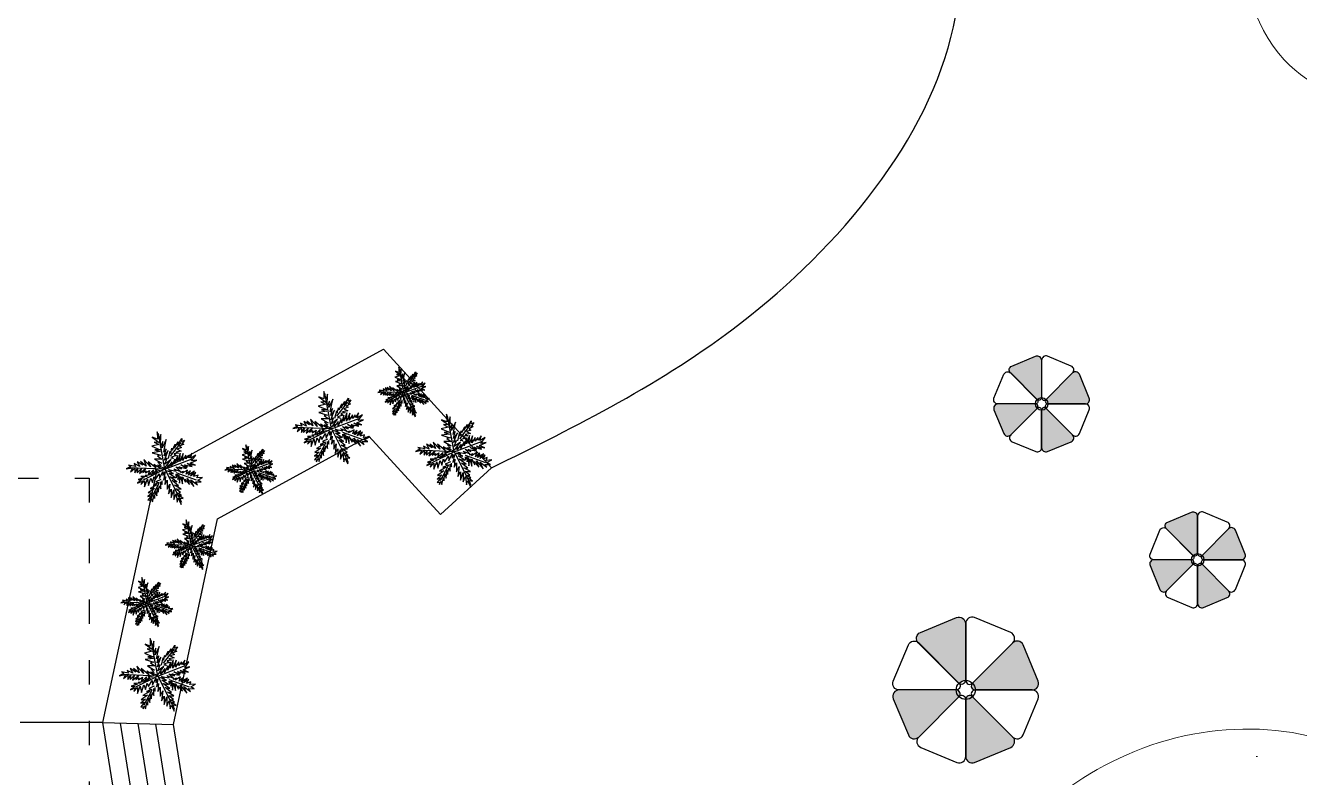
# Model space of a CAD drawing. Header units: millimetres. Extents: x 185 to 501, y 88 to 528.
# Drawn here: x 293.37 to 315.43, y 234.65 to 247.66 of the extents above; entities that cross this region are included whole.
import ezdxf

# ---------------------------------------------------------------- set-up
doc = ezdxf.new("R2010")
doc.units = ezdxf.units.MM
doc.linetypes.add('ACAD_ISO03W100', pattern=[30, 12, -18])
for name, color, linetype in [('arboles', 84, 'Continuous'), ('columnas', 170, 'Continuous'), ('pavimento', 252, 'Continuous'), ('SITE_FURNISHINGS', 230, 'Continuous')]:
    doc.layers.add(name, color=color, linetype=linetype)
doc.layers.add('Paredes', color=141, linetype='Continuous', lineweight=9)

msp = doc.modelspace()

# ---------------------------------------------------------------- hatches: boundary and pattern name
for color, points in [(256, [(310.961, 241.868, 0.534511), (310.861, 241.935), (310.449, 241.764, 0.475071), (310.416, 241.657, -0.059116), (310.43, 241.646), (310.889, 241.187, -0.187719), (310.961, 241.219, 0.000562), (310.961, 241.219)]), (256, [(313.661, 239.171, 0.534511), (313.561, 239.238), (313.149, 239.067, 0.475071), (313.117, 238.959, -0.059116), (313.13, 238.949), (313.59, 238.49, -0.187719), (313.661, 238.521, 0.000562), (313.661, 238.521)]), (230, [(309.645, 237.313, 0.534511), (309.492, 237.415), (308.866, 237.155, 0.475071), (308.817, 236.992, -0.059116), (308.837, 236.976), (309.535, 236.278, -0.187719), (309.645, 236.326, 0.000562), (309.645, 236.326)])]:
    msp.add_hatch(color=color).paths.add_polyline_path(points)
h = msp.add_hatch(color=256)
edge = h.paths.add_edge_path()
edge.add_arc((311.074, 241.155), 0.0448, 135, 270)
edge.add_line((311.074, 241.111), (311.723, 241.111))
edge.add_arc((311.723, 241.183), 0.0723, 270, 382.5)
edge.add_line((311.79, 241.211), (311.619, 241.623))
edge.add_arc((311.553, 241.595), 0.0723, 22.5, 135)
edge.add_line((311.501, 241.646), (311.042, 241.187))
edge = h.paths.add_edge_path()
edge.add_arc((311.01, 241.002), 0.0448, 45, 180)
edge.add_line((310.966, 241.002), (310.966, 240.353))
edge.add_arc((311.038, 240.353), 0.0723, 180, 292.5)
edge.add_line((311.066, 240.286), (311.478, 240.457))
edge.add_arc((311.45, 240.524), 0.0723, 292.5, 405)
edge.add_line((311.501, 240.575), (311.042, 241.034))
edge = h.paths.add_edge_path()
edge.add_arc((310.379, 240.626), 0.0723, 202.5, 315)
edge.add_line((310.43, 240.575), (310.889, 241.034))
edge.add_arc((310.857, 241.066), 0.0448, 315, 450)
edge.add_line((310.857, 241.111), (310.208, 241.111))
edge.add_arc((310.208, 241.038), 0.0723, 90, 202.5)
edge.add_line((310.141, 241.011), (310.312, 240.598))
h = msp.add_hatch(color=256)
edge = h.paths.add_edge_path()
edge.add_arc((313.774, 238.458), 0.0448, 135, 270)
edge.add_line((313.774, 238.413), (314.424, 238.413))
edge.add_arc((314.424, 238.485), 0.0723, 270, 382.5)
edge.add_line((314.491, 238.513), (314.32, 238.925))
edge.add_arc((314.253, 238.898), 0.0723, 22.5, 135)
edge.add_line((314.202, 238.949), (313.743, 238.49))
edge = h.paths.add_edge_path()
edge.add_arc((313.711, 238.305), 0.0448, 45, 180)
edge.add_line((313.666, 238.305), (313.666, 237.655))
edge.add_arc((313.738, 237.655), 0.0723, 180, 292.5)
edge.add_line((313.766, 237.589), (314.178, 237.759))
edge.add_arc((314.151, 237.826), 0.0723, 292.5, 405)
edge.add_line((314.202, 237.877), (313.743, 238.336))
edge = h.paths.add_edge_path()
edge.add_arc((313.079, 237.928), 0.0723, 202.5, 315)
edge.add_line((313.13, 237.877), (313.59, 238.336))
edge.add_arc((313.558, 238.368), 0.0448, 315, 450)
edge.add_line((313.558, 238.413), (312.908, 238.413))
edge.add_arc((312.908, 238.341), 0.0723, 90, 202.5)
edge.add_line((312.842, 238.313), (313.012, 237.901))
h = msp.add_hatch(color=230)
edge = h.paths.add_edge_path()
edge.add_arc((309.816, 236.229), 0.0682, 135, 270)
edge.add_line((309.816, 236.161), (310.803, 236.161))
edge.add_arc((310.803, 236.271), 0.11, 270, 382.5)
edge.add_line((310.905, 236.313), (310.645, 236.94))
edge.add_arc((310.544, 236.898), 0.11, 22.5, 135)
edge.add_line((310.466, 236.976), (309.768, 236.278))
edge = h.paths.add_edge_path()
edge.add_arc((309.72, 235.997), 0.0682, 45, 180)
edge.add_line((309.652, 235.997), (309.652, 235.009))
edge.add_arc((309.762, 235.009), 0.11, 180, 292.5)
edge.add_line((309.804, 234.908), (310.43, 235.168))
edge.add_arc((310.388, 235.269), 0.11, 292.5, 405)
edge.add_line((310.466, 235.347), (309.768, 236.045))
edge = h.paths.add_edge_path()
edge.add_arc((308.759, 235.425), 0.11, 202.5, 315)
edge.add_line((308.837, 235.347), (309.535, 236.045))
edge.add_arc((309.487, 236.093), 0.0682, 315, 450)
edge.add_line((309.487, 236.161), (308.5, 236.161))
edge.add_arc((308.5, 236.051), 0.11, 90, 202.5)
edge.add_line((308.398, 236.009), (308.658, 235.382))
at = {"layer": 'Paredes'}
h = msp.add_hatch(dxfattribs=at)
h.set_pattern_fill('AR-SAND', color=256, scale=0.1, style=0)
h.set_pattern_definition([(37.5, (-2162.957, 17.1855), (-0.160003, 4.8941324), [0, -3.8608, 0, -4.318, 0, -4.1275]), (7.5, (-2162.957, 17.1855), (4.495233, 7.168251), [0, -2.0828, 0, -3.4798, 0, -1.3335]), (327.5, (-2166.081, 17.1855), (7.909924, 0.014372), [0, -1.27, 0, -4.572, 0, -5.969]), (317.5, (-2166.081, 17.1855), (7.635565, 2.229293), [0, -0.635, 0, -2.9972, 0, -3.429])])
edge = h.paths.add_edge_path()
edge.add_spline(control_points=[(329.163, 209.759), (329.769, 209.758), (331.679, 209.374), (333.188, 205.317), (334.541, 200.963), (333.991, 195.497), (329.105, 192.643), (330.18, 186.77), (334.028, 181.379), (341.571, 182.837), (347.715, 185.41), (350.943, 192.267), (345.013, 196.362), (341.002, 201.852), (340.823, 209.281), (344.738, 211.852), (349.254, 210.173), (352.059, 203.967), (357.894, 206.923), (359.013, 211.66), (358.772, 215.872), (357.263, 219.898), (353.753, 220.348), (352.079, 225.331), (353.828, 231.651), (358.644, 231.789), (361.226, 231.902), (363.18, 233.645), (366.499, 235.216), (366.131, 239.585), (363.726, 244.777), (361.783, 252.598), (355.323, 252.096), (350.842, 251.157), (351.678, 246.816), (352.206, 242.343), (349.289, 237.742), (345.789, 237.071), (344.999, 237.127)], knot_values=[126.800992, 126.800992, 126.800992, 126.800992, 128.552041, 132.302534, 138.232433, 143.028847, 147.14407, 153.309299, 157.961529, 165.761725, 172.843208, 178.590264, 183.713167, 191.652281, 199.550118, 202.153336, 203.993395, 213.278166, 216.611939, 220.52306, 227.040192, 229.640637, 232.242468, 236.304441, 243.607556, 247.723547, 249.600713, 251.118572, 255.427198, 259.388599, 262.330603, 273.582082, 276.727203, 281.527369, 283.853486, 288.505719, 295.449959, 297.74183, 297.74183, 297.74183, 297.74183], degree=3, periodic=0)
edge.add_line((344.999, 237.127), (343.657, 237.512))
edge.add_spline(control_points=[(343.657, 237.512), (343.591, 237.551), (342.465, 238.286), (341.526, 242.294), (343.136, 246.067), (341.978, 251.035), (337.528, 250.743), (334.813, 248.747), (331.956, 245.751), (327.658, 248.749), (327.085, 252.781), (324.994, 256.53), (321.298, 257.351), (317.727, 255.69), (314.381, 252.642), (313.89, 246.209), (319.216, 245.896), (323.552, 245.976), (327.203, 241.87), (328.145, 236.119), (324.858, 232.176), (320.085, 231.24), (317.483, 235.427), (312.581, 235.845), (308.455, 231.987), (311.862, 228.592), (312.568, 224.628), (312.107, 220.627), (308.67, 217.752), (310.827, 212.931), (312.025, 208.248), (314.954, 207.066), (315.627, 206.878)], knot_values=[2.907855, 2.907855, 2.907855, 2.907855, 3.150612, 7.195867, 12.953348, 16.263104, 19.888382, 23.642714, 27.036791, 30.428875, 36.324389, 39.357134, 42.52297, 46.572713, 50.687936, 56.155626, 60.647938, 63.940117, 69.206529, 75.27202, 79.883863, 83.277941, 88.074352, 92.521984, 96.637211, 101.065548, 104.030498, 108.826912, 112.507027, 115.471977, 123.273315, 125.37104, 125.37104, 125.37104, 125.37104], degree=3, periodic=0)
edge.add_spline(control_points=[(315.627, 206.878), (315.799, 206.792), (316.265, 206.559), (316.994, 206.463), (317.798, 206.497), (318.574, 206.523), (319.583, 206.096), (320.582, 205.804), (321.63, 205.921), (322.302, 206.143), (322.76, 206.317), (322.932, 206.382)], knot_values=[0, 0, 0, 0, 0.574846, 1.559232, 2.150533, 3.003289, 3.84311, 5.407574, 6.052016, 6.972857, 7.523573, 7.523573, 7.523573, 7.523573], degree=3, periodic=0)
edge.add_spline(control_points=[(322.932, 206.382), (322.933, 206.383), (324.004, 207.066), (325.387, 208.484), (327.149, 209.374), (327.787, 209.559)], knot_values=[299.106215, 299.106215, 299.106215, 299.106215, 299.110488, 302.953821, 304.929743, 304.929743, 304.929743, 304.929743], degree=3, periodic=0)
edge.add_line((327.787, 209.559), (329.163, 209.759))
h.paths.add_polyline_path([(328.219, 216.885), (326.843, 216.69, -1.682486), (330.764, 223.697), (331.32, 222.412, -0.402923)], flags=16)
h.paths.add_polyline_path([(336.161, 223.833), (335.751, 225.161, -0.49838), (342.828, 233.073), (344.194, 232.813, -1.570148)], flags=16)

# ---------------------------------------------------------------- linework, layer by layer
at = {"layer": 'arboles', "linetype": 'Continuous'}
for p, q in [((299.925, 241.302), (299.848, 241.724)), ((299.991, 241.455), (300.12, 241.619)), ((299.925, 241.302), (299.497, 241.32)), ((299.925, 241.302), (300.248, 241.425)), ((298.669, 240.677), (298.557, 241.297)), ((298.766, 240.901), (298.955, 241.143)), ((299.925, 241.302), (299.662, 241.171)), ((299.854, 241.135), (299.762, 240.959)), ((299.925, 241.302), (300.123, 240.913)), ((300.054, 241.263), (300.296, 241.177)), ((300.794, 240.283), (300.682, 240.903)), ((298.669, 240.677), (298.04, 240.704)), ((298.669, 240.677), (298.282, 240.484)), ((298.669, 240.677), (299.143, 240.858)), ((298.669, 240.677), (298.96, 240.105)), ((300.891, 240.507), (301.08, 240.749)), ((295.785, 239.979), (295.673, 240.599)), ((295.882, 240.204), (296.071, 240.445)), ((298.565, 240.431), (298.429, 240.172)), ((298.859, 240.62), (299.214, 240.493)), ((300.794, 240.283), (301.268, 240.463)), ((297.28, 239.962), (297.203, 240.384)), ((297.346, 240.114), (297.474, 240.279)), ((300.794, 240.283), (300.165, 240.309)), ((300.794, 240.283), (300.408, 240.089)), ((300.794, 240.283), (301.085, 239.711)), ((300.984, 240.226), (301.34, 240.099)), ((295.785, 239.979), (295.156, 240.006)), ((295.785, 239.979), (296.259, 240.16)), ((297.28, 239.962), (297.602, 240.085)), ((300.69, 240.037), (300.555, 239.778)), ((295.785, 239.979), (295.398, 239.786)), ((295.785, 239.979), (296.075, 239.408)), ((295.974, 239.923), (296.33, 239.796)), ((297.28, 239.962), (296.852, 239.98)), ((297.28, 239.962), (297.016, 239.83)), ((297.209, 239.794), (297.117, 239.618)), ((297.28, 239.962), (297.477, 239.573)), ((297.409, 239.923), (297.651, 239.837)), ((295.681, 239.733), (295.545, 239.475)), ((296.245, 238.66), (296.168, 239.082)), ((296.311, 238.812), (296.439, 238.977)), ((296.245, 238.66), (295.817, 238.678)), ((296.245, 238.66), (296.567, 238.783)), ((296.245, 238.66), (295.981, 238.528)), ((296.174, 238.492), (296.081, 238.316)), ((296.245, 238.66), (296.442, 238.271)), ((296.374, 238.621), (296.616, 238.535)), ((295.478, 237.664), (295.401, 238.086)), ((295.478, 237.664), (295.801, 237.787)), ((295.544, 237.817), (295.673, 237.981)), ((295.478, 237.664), (295.05, 237.682)), ((295.478, 237.664), (295.215, 237.533)), ((295.478, 237.664), (295.676, 237.275)), ((295.607, 237.626), (295.849, 237.539)), ((295.407, 237.497), (295.315, 237.321)), ((295.664, 236.401), (295.551, 237.021)), ((295.761, 236.625), (295.95, 236.867)), ((295.664, 236.401), (296.138, 236.582)), ((295.664, 236.401), (295.035, 236.428)), ((295.664, 236.401), (295.277, 236.208)), ((295.664, 236.401), (295.954, 235.829)), ((295.853, 236.344), (296.209, 236.217)), ((295.559, 236.155), (295.424, 235.897))]:
    msp.add_line(p, q, dxfattribs=at)
at = {"layer": 'arboles', "linetype": 'Continuous', "flags": 128}
for points in [[(299.929, 241.323), (299.998, 241.416), (299.926, 241.364), (299.951, 241.433), (299.92, 241.41), (299.963, 241.524), (299.919, 241.459), (299.939, 241.542), (299.912, 241.504), (299.941, 241.652), (299.893, 241.553), (299.901, 241.63), (299.874, 241.576), (299.879, 241.713), (299.862, 241.655), (299.836, 241.744), (299.837, 241.655), (299.777, 241.679), (299.859, 241.619), (299.799, 241.622), (299.855, 241.594), (299.77, 241.573), (299.87, 241.531), (299.808, 241.53), (299.871, 241.511), (299.777, 241.497), (299.878, 241.466), (299.839, 241.459), (299.889, 241.423), (299.804, 241.422), (299.888, 241.373), (299.845, 241.384), (299.881, 241.346), (299.839, 241.349), (299.909, 241.319)], [(299.967, 241.429), (299.989, 241.516), (299.994, 241.489), (300.009, 241.55), (300.017, 241.528), (300.049, 241.597), (300.041, 241.551), (300.084, 241.625), (300.077, 241.584), (300.126, 241.666), (300.122, 241.63), (300.156, 241.647), (300.122, 241.593), (300.149, 241.597), (300.1, 241.573), (300.122, 241.558), (300.072, 241.54), (300.117, 241.517), (300.054, 241.505), (300.087, 241.491), (300.035, 241.484), (300.058, 241.464), (300.002, 241.446), (300.027, 241.429), (299.997, 241.433)], [(298.675, 240.707), (298.777, 240.844), (298.67, 240.767), (298.708, 240.87), (298.661, 240.835), (298.725, 241.003), (298.66, 240.908), (298.69, 241.029), (298.65, 240.973), (298.693, 241.19), (298.622, 241.046), (298.634, 241.159), (298.594, 241.079), (298.602, 241.281), (298.577, 241.195), (298.538, 241.326), (298.54, 241.196), (298.452, 241.231), (298.572, 241.142), (298.485, 241.147), (298.566, 241.106), (298.442, 241.074), (298.589, 241.013), (298.497, 241.011), (298.59, 240.983), (298.452, 240.963), (298.6, 240.918), (298.543, 240.908), (298.617, 240.855), (298.492, 240.853), (298.615, 240.781), (298.551, 240.797), (298.605, 240.741), (298.543, 240.745), (298.646, 240.701)], [(299.883, 241.309), (299.796, 241.359), (299.821, 241.319), (299.728, 241.39), (299.756, 241.333), (299.678, 241.417), (299.706, 241.339), (299.637, 241.394), (299.666, 241.349), (299.599, 241.391), (299.631, 241.335), (299.563, 241.369), (299.578, 241.337), (299.499, 241.351), (299.526, 241.335), (299.471, 241.307), (299.545, 241.319), (299.522, 241.274), (299.573, 241.316), (299.573, 241.261), (299.603, 241.311), (299.598, 241.261), (299.652, 241.313), (299.628, 241.254), (299.697, 241.31), (299.667, 241.263), (299.703, 241.283), (299.697, 241.259), (299.745, 241.289), (299.728, 241.234), (299.791, 241.295), (299.777, 241.247), (299.819, 241.282)], [(299.869, 241.284), (299.812, 241.298), (299.839, 241.268), (299.804, 241.264), (299.82, 241.25), (299.757, 241.246), (299.771, 241.235), (299.695, 241.228), (299.718, 241.217), (299.644, 241.215), (299.681, 241.203), (299.61, 241.181), (299.655, 241.181), (299.603, 241.141), (299.662, 241.163), (299.643, 241.122), (299.686, 241.168), (299.686, 241.096), (299.719, 241.185), (299.734, 241.11), (299.759, 241.198), (299.779, 241.144), (299.798, 241.219), (299.813, 241.178), (299.857, 241.25), (299.863, 241.195), (299.901, 241.278), (299.903, 241.228), (299.927, 241.272), (299.91, 241.174), (299.934, 241.216), (299.927, 241.122), (299.954, 241.172), (299.953, 241.066), (299.983, 241.127), (299.968, 241.012), (299.999, 241.067), (300, 240.969), (300.031, 241.059), (300.032, 240.948), (300.059, 241.012), (300.072, 240.915), (300.083, 240.96), (300.119, 240.889), (300.111, 240.962), (300.142, 240.958), (300.091, 240.993), (300.123, 240.994), (300.073, 241.023), (300.111, 241.027), (300.054, 241.07), (300.116, 241.069), (300.039, 241.113), (300.085, 241.108), (300.013, 241.169), (300.066, 241.155), (299.985, 241.215), (300.05, 241.202), (299.972, 241.253), (300.028, 241.252), (299.951, 241.284), (300.003, 241.276), (299.969, 241.298), (300.058, 241.281), (300.031, 241.308), (300.109, 241.278), (300.056, 241.331), (300.122, 241.306), (300.091, 241.33), (300.183, 241.313), (300.116, 241.353), (300.19, 241.329), (300.157, 241.356), (300.247, 241.334), (300.188, 241.369), (300.286, 241.35), (300.224, 241.376), (300.303, 241.411), (300.242, 241.401), (300.29, 241.468), (300.233, 241.434), (300.244, 241.491), (300.208, 241.437), (300.205, 241.469), (300.174, 241.426), (300.174, 241.469), (300.135, 241.408), (300.142, 241.489), (300.104, 241.395), (300.106, 241.492), (300.072, 241.395), (300.073, 241.465), (300.044, 241.371), (300.042, 241.422), (300.005, 241.341), (300.007, 241.392), (299.959, 241.326), (299.964, 241.36)], [(298.731, 240.864), (298.763, 240.991), (298.771, 240.951), (298.793, 241.041), (298.805, 241.008), (298.851, 241.11), (298.839, 241.042), (298.903, 241.151), (298.893, 241.091), (298.964, 241.211), (298.959, 241.158), (299.008, 241.184), (298.959, 241.104), (298.998, 241.111), (298.926, 241.074), (298.959, 241.053), (298.885, 241.026), (298.952, 240.993), (298.859, 240.975), (298.908, 240.954), (298.831, 240.944), (298.865, 240.914), (298.783, 240.889), (298.819, 240.863), (298.775, 240.869)], [(299.88, 241.182), (299.819, 241.155), (299.857, 241.145), (299.791, 241.119), (299.83, 241.12), (299.751, 241.075), (299.802, 241.076), (299.73, 241.024), (299.78, 241.03), (299.725, 240.981), (299.767, 240.994), (299.726, 240.939), (299.749, 240.942), (299.751, 240.916), (299.769, 240.957), (299.779, 240.917), (299.799, 240.997), (299.804, 240.959), (299.816, 241.041), (299.833, 240.991), (299.838, 241.084), (299.846, 241.034), (299.862, 241.109), (299.878, 241.074), (299.879, 241.156), (299.894, 241.125), (299.893, 241.167)], [(300.054, 241.243), (300.059, 241.202), (300.075, 241.244), (300.079, 241.184), (300.09, 241.237), (300.099, 241.138), (300.111, 241.218), (300.134, 241.133), (300.132, 241.215), (300.169, 241.148), (300.162, 241.187), (300.218, 241.123), (300.19, 241.195), (300.268, 241.099), (300.232, 241.179), (300.31, 241.12), (300.285, 241.154), (300.353, 241.154), (300.312, 241.175), (300.37, 241.207), (300.302, 241.201), (300.316, 241.235), (300.264, 241.217), (300.292, 241.263), (300.228, 241.222), (300.274, 241.279), (300.199, 241.233), (300.227, 241.285), (300.176, 241.244), (300.192, 241.294), (300.128, 241.256), (300.146, 241.277), (300.102, 241.263)], [(298.587, 240.65), (298.503, 240.671), (298.543, 240.627), (298.491, 240.62), (298.515, 240.601), (298.422, 240.595), (298.442, 240.578), (298.331, 240.568), (298.365, 240.552), (298.256, 240.549), (298.311, 240.531), (298.206, 240.499), (298.273, 240.499), (298.196, 240.44), (298.283, 240.472), (298.255, 240.412), (298.318, 240.48), (298.317, 240.375), (298.367, 240.505), (298.388, 240.395), (298.425, 240.523), (298.455, 240.445), (298.483, 240.555), (298.505, 240.495), (298.57, 240.601), (298.579, 240.519), (298.634, 240.642), (298.637, 240.567), (298.673, 240.632), (298.647, 240.489), (298.682, 240.551), (298.672, 240.412), (298.712, 240.486), (298.71, 240.33), (298.754, 240.42), (298.732, 240.251), (298.778, 240.331), (298.78, 240.188), (298.824, 240.32), (298.826, 240.157), (298.866, 240.25), (298.885, 240.108), (298.901, 240.174), (298.954, 240.071), (298.943, 240.177), (298.987, 240.171), (298.913, 240.222), (298.96, 240.224), (298.887, 240.267), (298.942, 240.272), (298.858, 240.336), (298.95, 240.334), (298.836, 240.399), (298.905, 240.392), (298.799, 240.481), (298.876, 240.461), (298.757, 240.549), (298.852, 240.53), (298.738, 240.604), (298.82, 240.603), (298.707, 240.65), (298.784, 240.639), (298.733, 240.671), (298.865, 240.646), (298.824, 240.686), (298.939, 240.641), (298.862, 240.719), (298.958, 240.682), (298.913, 240.718), (299.048, 240.693), (298.949, 240.752), (299.058, 240.716), (299.009, 240.756), (299.142, 240.723), (299.055, 240.775), (299.199, 240.747), (299.109, 240.786), (299.225, 240.837), (299.134, 240.822), (299.205, 240.921), (299.122, 240.871), (299.138, 240.954), (299.085, 240.875), (299.081, 240.923), (299.035, 240.858), (299.035, 240.923), (298.977, 240.832), (298.987, 240.951), (298.932, 240.814), (298.934, 240.956), (298.886, 240.814), (298.887, 240.917), (298.844, 240.778), (298.841, 240.853), (298.787, 240.733), (298.789, 240.808), (298.719, 240.712), (298.726, 240.762)], [(300.8, 240.313), (300.902, 240.45), (300.796, 240.373), (300.833, 240.476), (300.786, 240.441), (300.85, 240.609), (300.785, 240.514), (300.815, 240.634), (300.775, 240.579), (300.818, 240.796), (300.747, 240.651), (300.759, 240.765), (300.719, 240.685), (300.727, 240.886), (300.702, 240.801), (300.663, 240.932), (300.665, 240.802), (300.577, 240.837), (300.697, 240.748), (300.61, 240.753), (300.691, 240.711), (300.567, 240.68), (300.714, 240.619), (300.622, 240.617), (300.715, 240.589), (300.577, 240.569), (300.725, 240.524), (300.668, 240.513), (300.742, 240.461), (300.617, 240.459), (300.74, 240.387), (300.677, 240.403), (300.73, 240.347), (300.668, 240.351), (300.771, 240.307)], [(298.607, 240.686), (298.48, 240.761), (298.516, 240.701), (298.38, 240.806), (298.421, 240.722), (298.306, 240.846), (298.348, 240.732), (298.246, 240.811), (298.289, 240.746), (298.191, 240.807), (298.238, 240.725), (298.137, 240.775), (298.16, 240.728), (298.043, 240.749), (298.083, 240.726), (298.002, 240.683), (298.111, 240.702), (298.077, 240.635), (298.152, 240.697), (298.151, 240.617), (298.196, 240.689), (298.189, 240.617), (298.267, 240.693), (298.233, 240.606), (298.334, 240.689), (298.29, 240.62), (298.344, 240.649), (298.335, 240.613), (298.405, 240.658), (298.38, 240.577), (298.473, 240.666), (298.452, 240.596), (298.514, 240.647)], [(298.859, 240.59), (298.865, 240.53), (298.889, 240.591), (298.895, 240.503), (298.911, 240.581), (298.924, 240.436), (298.942, 240.553), (298.976, 240.428), (298.974, 240.549), (299.028, 240.451), (299.018, 240.508), (299.099, 240.414), (299.058, 240.519), (299.173, 240.379), (299.12, 240.496), (299.234, 240.409), (299.198, 240.46), (299.298, 240.459), (299.238, 240.49), (299.322, 240.537), (299.223, 240.529), (299.244, 240.578), (299.167, 240.551), (299.208, 240.62), (299.114, 240.559), (299.181, 240.643), (299.072, 240.575), (299.113, 240.652), (299.039, 240.591), (299.062, 240.664), (298.968, 240.609), (298.993, 240.64), (298.929, 240.619)], [(300.856, 240.47), (300.888, 240.596), (300.896, 240.557), (300.918, 240.646), (300.93, 240.614), (300.977, 240.715), (300.965, 240.648), (301.028, 240.757), (301.018, 240.697), (301.089, 240.817), (301.084, 240.764), (301.133, 240.79), (301.084, 240.71), (301.123, 240.717), (301.052, 240.68), (301.084, 240.659), (301.01, 240.632), (301.077, 240.598), (300.984, 240.581), (301.033, 240.56), (300.956, 240.55), (300.99, 240.52), (300.908, 240.494), (300.944, 240.469), (300.9, 240.475)], [(295.791, 240.01), (295.893, 240.147), (295.786, 240.07), (295.824, 240.172), (295.777, 240.138), (295.841, 240.306), (295.776, 240.211), (295.806, 240.331), (295.766, 240.275), (295.809, 240.493), (295.738, 240.348), (295.75, 240.462), (295.71, 240.381), (295.718, 240.583), (295.693, 240.497), (295.654, 240.629), (295.656, 240.498), (295.567, 240.534), (295.688, 240.444), (295.601, 240.45), (295.682, 240.408), (295.558, 240.377), (295.705, 240.315), (295.613, 240.314), (295.706, 240.286), (295.568, 240.266), (295.716, 240.221), (295.659, 240.21), (295.733, 240.157), (295.607, 240.156), (295.731, 240.084), (295.667, 240.1), (295.721, 240.044), (295.659, 240.048), (295.762, 240.004)], [(295.847, 240.166), (295.878, 240.293), (295.887, 240.253), (295.909, 240.343), (295.921, 240.311), (295.967, 240.412), (295.955, 240.345), (296.019, 240.453), (296.009, 240.394), (296.08, 240.514), (296.075, 240.461), (296.124, 240.486), (296.074, 240.407), (296.114, 240.413), (296.042, 240.377), (296.075, 240.356), (296.001, 240.328), (296.068, 240.295), (295.975, 240.277), (296.024, 240.257), (295.947, 240.246), (295.981, 240.217), (295.899, 240.191), (295.935, 240.166), (295.891, 240.172)], [(298.603, 240.5), (298.513, 240.46), (298.569, 240.446), (298.472, 240.408), (298.53, 240.41), (298.413, 240.342), (298.489, 240.345), (298.383, 240.268), (298.456, 240.278), (298.375, 240.206), (298.438, 240.225), (298.376, 240.143), (298.41, 240.148), (298.414, 240.109), (298.44, 240.17), (298.455, 240.112), (298.485, 240.229), (298.492, 240.173), (298.509, 240.294), (298.533, 240.22), (298.541, 240.356), (298.552, 240.283), (298.577, 240.393), (298.6, 240.342), (298.602, 240.463), (298.624, 240.416), (298.623, 240.479)], [(300.733, 240.292), (300.605, 240.367), (300.641, 240.307), (300.505, 240.412), (300.546, 240.327), (300.431, 240.451), (300.473, 240.337), (300.371, 240.417), (300.414, 240.352), (300.316, 240.413), (300.363, 240.33), (300.262, 240.38), (300.285, 240.334), (300.168, 240.355), (300.209, 240.331), (300.127, 240.289), (300.236, 240.308), (300.202, 240.241), (300.277, 240.303), (300.277, 240.222), (300.321, 240.295), (300.314, 240.223), (300.393, 240.298), (300.358, 240.212), (300.459, 240.295), (300.415, 240.225), (300.469, 240.255), (300.46, 240.219), (300.53, 240.264), (300.505, 240.183), (300.598, 240.272), (300.577, 240.201), (300.639, 240.253)], [(300.712, 240.256), (300.629, 240.277), (300.668, 240.233), (300.616, 240.226), (300.641, 240.207), (300.547, 240.201), (300.568, 240.184), (300.457, 240.174), (300.49, 240.157), (300.381, 240.155), (300.436, 240.136), (300.331, 240.105), (300.398, 240.105), (300.321, 240.045), (300.408, 240.078), (300.38, 240.017), (300.443, 240.085), (300.443, 239.98), (300.492, 240.111), (300.513, 240), (300.551, 240.129), (300.58, 240.051), (300.608, 240.161), (300.63, 240.101), (300.695, 240.206), (300.704, 240.125), (300.759, 240.248), (300.762, 240.173), (300.798, 240.238), (300.772, 240.095), (300.807, 240.157), (300.797, 240.018), (300.837, 240.092), (300.836, 239.936), (300.879, 240.025), (300.857, 239.857), (300.903, 239.937), (300.905, 239.794), (300.95, 239.926), (300.951, 239.763), (300.991, 239.856), (301.01, 239.713), (301.026, 239.78), (301.079, 239.676), (301.068, 239.783), (301.113, 239.776), (301.038, 239.828), (301.085, 239.829), (301.012, 239.872), (301.067, 239.878), (300.983, 239.942), (301.075, 239.94), (300.961, 240.005), (301.03, 239.997), (300.924, 240.086), (301.001, 240.067), (300.882, 240.154), (300.977, 240.135), (300.863, 240.21), (300.945, 240.209), (300.832, 240.256), (300.91, 240.244), (300.859, 240.277), (300.99, 240.252), (300.949, 240.292), (301.064, 240.247), (300.987, 240.325), (301.083, 240.288), (301.038, 240.324), (301.173, 240.298), (301.074, 240.358), (301.184, 240.322), (301.134, 240.362), (301.267, 240.329), (301.18, 240.38), (301.324, 240.352), (301.234, 240.391), (301.35, 240.443), (301.259, 240.428), (301.33, 240.527), (301.247, 240.477), (301.263, 240.56), (301.21, 240.481), (301.206, 240.528), (301.16, 240.464), (301.16, 240.528), (301.102, 240.438), (301.113, 240.557), (301.057, 240.419), (301.06, 240.562), (301.011, 240.419), (301.012, 240.523), (300.969, 240.384), (300.966, 240.458), (300.912, 240.339), (300.914, 240.414), (300.844, 240.318), (300.852, 240.367)], [(295.703, 239.953), (295.619, 239.974), (295.659, 239.929), (295.607, 239.923), (295.631, 239.903), (295.538, 239.897), (295.558, 239.881), (295.447, 239.871), (295.481, 239.854), (295.372, 239.852), (295.427, 239.833), (295.322, 239.802), (295.389, 239.802), (295.312, 239.742), (295.399, 239.775), (295.37, 239.714), (295.433, 239.782), (295.433, 239.677), (295.483, 239.808), (295.504, 239.697), (295.541, 239.826), (295.571, 239.748), (295.598, 239.857), (295.621, 239.798), (295.685, 239.903), (295.695, 239.822), (295.75, 239.944), (295.753, 239.87), (295.789, 239.935), (295.763, 239.792), (295.798, 239.854), (295.788, 239.715), (295.828, 239.789), (295.826, 239.633), (295.87, 239.722), (295.848, 239.554), (295.894, 239.634), (295.896, 239.491), (295.94, 239.622), (295.942, 239.459), (295.982, 239.553), (296, 239.41), (296.017, 239.477), (296.07, 239.373), (296.059, 239.479), (296.103, 239.473), (296.029, 239.525), (296.076, 239.526), (296.003, 239.569), (296.058, 239.575), (295.974, 239.639), (296.066, 239.637), (295.952, 239.702), (296.021, 239.694), (295.915, 239.783), (295.992, 239.764), (295.873, 239.851), (295.968, 239.832), (295.854, 239.907), (295.936, 239.906), (295.823, 239.952), (295.9, 239.941), (295.849, 239.974), (295.981, 239.949), (295.94, 239.989), (296.055, 239.943), (295.978, 240.022), (296.074, 239.985), (296.029, 240.021), (296.163, 239.995), (296.065, 240.054), (296.174, 240.019), (296.125, 240.059), (296.258, 240.026), (296.171, 240.077), (296.315, 240.049), (296.225, 240.088), (296.341, 240.14), (296.25, 240.125), (296.321, 240.223), (296.238, 240.174), (296.254, 240.257), (296.201, 240.178), (296.196, 240.225), (296.151, 240.161), (296.15, 240.225), (296.093, 240.134), (296.103, 240.253), (296.048, 240.116), (296.05, 240.258), (296.002, 240.116), (296.003, 240.219), (295.96, 240.081), (295.957, 240.155), (295.903, 240.036), (295.905, 240.111), (295.835, 240.015), (295.842, 240.064)], [(297.284, 239.982), (297.353, 240.076), (297.281, 240.023), (297.306, 240.093), (297.274, 240.07), (297.318, 240.184), (297.273, 240.119), (297.294, 240.201), (297.267, 240.163), (297.296, 240.311), (297.248, 240.213), (297.256, 240.29), (297.229, 240.235), (297.234, 240.373), (297.217, 240.314), (297.19, 240.404), (297.192, 240.315), (297.132, 240.339), (297.214, 240.278), (297.154, 240.282), (297.21, 240.254), (297.125, 240.232), (297.225, 240.19), (297.162, 240.189), (297.226, 240.17), (297.132, 240.157), (297.233, 240.126), (297.194, 240.119), (297.244, 240.083), (297.159, 240.082), (297.243, 240.033), (297.2, 240.044), (297.236, 240.006), (297.194, 240.008), (297.264, 239.978)], [(297.322, 240.089), (297.343, 240.175), (297.349, 240.148), (297.364, 240.209), (297.372, 240.187), (297.404, 240.256), (297.396, 240.21), (297.439, 240.285), (297.432, 240.244), (297.48, 240.326), (297.477, 240.29), (297.51, 240.307), (297.477, 240.253), (297.504, 240.257), (297.455, 240.232), (297.477, 240.218), (297.426, 240.199), (297.472, 240.177), (297.409, 240.165), (297.442, 240.151), (297.39, 240.144), (297.413, 240.123), (297.357, 240.106), (297.382, 240.089), (297.352, 240.093)], [(300.984, 240.196), (300.991, 240.135), (301.014, 240.197), (301.02, 240.108), (301.036, 240.186), (301.049, 240.042), (301.067, 240.159), (301.101, 240.034), (301.099, 240.154), (301.153, 240.057), (301.143, 240.114), (301.224, 240.019), (301.183, 240.125), (301.298, 239.985), (301.245, 240.101), (301.36, 240.015), (301.323, 240.065), (301.423, 240.065), (301.363, 240.096), (301.447, 240.143), (301.348, 240.134), (301.369, 240.184), (301.292, 240.157), (301.333, 240.225), (301.239, 240.165), (301.306, 240.248), (301.197, 240.181), (301.238, 240.257), (301.164, 240.197), (301.187, 240.27), (301.093, 240.215), (301.119, 240.246), (301.054, 240.225)], [(295.723, 239.989), (295.596, 240.063), (295.632, 240.004), (295.495, 240.108), (295.537, 240.024), (295.422, 240.148), (295.464, 240.034), (295.362, 240.114), (295.405, 240.049), (295.307, 240.11), (295.354, 240.027), (295.253, 240.077), (295.276, 240.03), (295.159, 240.051), (295.199, 240.028), (295.118, 239.986), (295.226, 240.005), (295.193, 239.938), (295.268, 239.999), (295.267, 239.919), (295.312, 239.992), (295.305, 239.919), (295.383, 239.995), (295.348, 239.909), (295.45, 239.992), (295.406, 239.922), (295.459, 239.951), (295.45, 239.916), (295.521, 239.961), (295.496, 239.88), (295.588, 239.968), (295.568, 239.898), (295.63, 239.95)], [(297.238, 239.968), (297.151, 240.019), (297.175, 239.978), (297.083, 240.05), (297.111, 239.992), (297.032, 240.077), (297.061, 239.999), (296.992, 240.053), (297.021, 240.009), (296.954, 240.05), (296.986, 239.994), (296.917, 240.028), (296.933, 239.997), (296.854, 240.011), (296.881, 239.995), (296.826, 239.966), (296.9, 239.979), (296.877, 239.933), (296.928, 239.975), (296.927, 239.921), (296.958, 239.97), (296.953, 239.921), (297.006, 239.973), (296.983, 239.914), (297.052, 239.97), (297.022, 239.923), (297.058, 239.943), (297.052, 239.919), (297.1, 239.949), (297.083, 239.894), (297.146, 239.954), (297.132, 239.906), (297.174, 239.942)], [(297.224, 239.944), (297.167, 239.958), (297.194, 239.928), (297.158, 239.923), (297.175, 239.91), (297.111, 239.906), (297.125, 239.895), (297.05, 239.888), (297.073, 239.877), (296.999, 239.875), (297.036, 239.862), (296.964, 239.841), (297.01, 239.841), (296.958, 239.8), (297.017, 239.822), (296.998, 239.781), (297.04, 239.828), (297.04, 239.756), (297.074, 239.845), (297.089, 239.77), (297.114, 239.857), (297.134, 239.804), (297.153, 239.879), (297.168, 239.838), (297.212, 239.91), (297.218, 239.855), (297.256, 239.938), (297.258, 239.887), (297.282, 239.931), (297.265, 239.834), (297.288, 239.876), (297.282, 239.782), (297.309, 239.832), (297.308, 239.726), (297.338, 239.787), (297.322, 239.672), (297.354, 239.727), (297.355, 239.629), (297.385, 239.719), (297.387, 239.608), (297.414, 239.671), (297.426, 239.574), (297.438, 239.62), (297.474, 239.549), (297.466, 239.621), (297.496, 239.617), (297.446, 239.652), (297.477, 239.653), (297.428, 239.683), (297.466, 239.686), (297.408, 239.73), (297.471, 239.729), (297.393, 239.773), (297.44, 239.768), (297.368, 239.828), (297.421, 239.815), (297.339, 239.875), (297.404, 239.862), (297.327, 239.912), (297.382, 239.912), (297.305, 239.943), (297.358, 239.936), (297.323, 239.958), (297.413, 239.941), (297.385, 239.968), (297.464, 239.937), (297.411, 239.991), (297.476, 239.965), (297.446, 239.99), (297.537, 239.973), (297.47, 240.013), (297.545, 239.989), (297.511, 240.016), (297.602, 239.993), (297.542, 240.028), (297.64, 240.009), (297.579, 240.036), (297.658, 240.071), (297.596, 240.061), (297.644, 240.128), (297.588, 240.094), (297.599, 240.151), (297.563, 240.097), (297.56, 240.129), (297.529, 240.085), (297.528, 240.129), (297.49, 240.067), (297.496, 240.148), (297.458, 240.055), (297.46, 240.152), (297.427, 240.055), (297.428, 240.125), (297.399, 240.031), (297.397, 240.082), (297.36, 240), (297.361, 240.051), (297.314, 239.986), (297.319, 240.019)], [(300.729, 240.106), (300.638, 240.066), (300.694, 240.052), (300.597, 240.014), (300.655, 240.016), (300.538, 239.948), (300.614, 239.951), (300.508, 239.874), (300.581, 239.883), (300.501, 239.811), (300.563, 239.83), (300.501, 239.749), (300.535, 239.754), (300.539, 239.715), (300.565, 239.776), (300.58, 239.718), (300.61, 239.835), (300.617, 239.779), (300.634, 239.9), (300.659, 239.826), (300.666, 239.962), (300.678, 239.889), (300.702, 239.999), (300.725, 239.947), (300.727, 240.068), (300.749, 240.022), (300.748, 240.085)], [(295.719, 239.803), (295.629, 239.763), (295.685, 239.749), (295.588, 239.711), (295.646, 239.713), (295.529, 239.645), (295.605, 239.647), (295.499, 239.57), (295.572, 239.58), (295.491, 239.508), (295.553, 239.527), (295.492, 239.446), (295.526, 239.45), (295.529, 239.412), (295.556, 239.472), (295.571, 239.414), (295.601, 239.532), (295.608, 239.476), (295.625, 239.596), (295.649, 239.523), (295.657, 239.659), (295.668, 239.585), (295.693, 239.696), (295.716, 239.644), (295.718, 239.765), (295.739, 239.719), (295.739, 239.781)], [(295.975, 239.893), (295.981, 239.832), (296.005, 239.894), (296.011, 239.805), (296.027, 239.883), (296.04, 239.739), (296.058, 239.856), (296.092, 239.73), (296.09, 239.851), (296.144, 239.754), (296.134, 239.81), (296.215, 239.716), (296.174, 239.822), (296.289, 239.681), (296.236, 239.798), (296.35, 239.712), (296.314, 239.762), (296.414, 239.762), (296.354, 239.793), (296.438, 239.839), (296.339, 239.831), (296.36, 239.88), (296.282, 239.854), (296.324, 239.922), (296.23, 239.862), (296.297, 239.945), (296.188, 239.877), (296.229, 239.954), (296.155, 239.894), (296.178, 239.967), (296.083, 239.912), (296.109, 239.943), (296.045, 239.921)], [(297.235, 239.841), (297.173, 239.814), (297.211, 239.805), (297.146, 239.779), (297.185, 239.78), (297.105, 239.734), (297.157, 239.736), (297.085, 239.683), (297.135, 239.69), (297.08, 239.641), (297.122, 239.654), (297.08, 239.599), (297.103, 239.602), (297.106, 239.575), (297.124, 239.617), (297.134, 239.577), (297.154, 239.657), (297.159, 239.619), (297.171, 239.701), (297.187, 239.651), (297.193, 239.744), (297.2, 239.694), (297.217, 239.769), (297.233, 239.734), (297.234, 239.816), (297.249, 239.784), (297.248, 239.827)], [(297.409, 239.903), (297.413, 239.862), (297.429, 239.903), (297.433, 239.843), (297.444, 239.896), (297.453, 239.798), (297.465, 239.878), (297.489, 239.792), (297.487, 239.874), (297.524, 239.808), (297.517, 239.847), (297.573, 239.783), (297.545, 239.854), (297.622, 239.759), (297.586, 239.838), (297.665, 239.78), (297.64, 239.814), (297.708, 239.814), (297.667, 239.835), (297.724, 239.866), (297.657, 239.861), (297.671, 239.894), (297.618, 239.876), (297.647, 239.923), (297.583, 239.882), (297.628, 239.939), (297.554, 239.892), (297.582, 239.945), (297.531, 239.904), (297.547, 239.953), (297.483, 239.916), (297.501, 239.937), (297.457, 239.922)], [(296.249, 238.68), (296.318, 238.774), (296.246, 238.721), (296.271, 238.791), (296.239, 238.768), (296.282, 238.882), (296.238, 238.817), (296.259, 238.899), (296.231, 238.861), (296.261, 239.009), (296.213, 238.911), (296.221, 238.988), (296.194, 238.933), (296.199, 239.071), (296.182, 239.012), (296.155, 239.102), (296.157, 239.013), (296.097, 239.037), (296.179, 238.976), (296.119, 238.98), (296.175, 238.952), (296.09, 238.93), (296.19, 238.888), (296.127, 238.887), (296.191, 238.868), (296.097, 238.855), (296.197, 238.824), (296.159, 238.817), (296.209, 238.781), (296.124, 238.78), (296.208, 238.731), (296.165, 238.742), (296.201, 238.704), (296.159, 238.706), (296.229, 238.676)], [(296.287, 238.787), (296.308, 238.873), (296.314, 238.846), (296.329, 238.907), (296.337, 238.885), (296.369, 238.954), (296.361, 238.908), (296.404, 238.983), (296.397, 238.942), (296.445, 239.024), (296.442, 238.988), (296.475, 239.005), (296.442, 238.951), (296.468, 238.955), (296.42, 238.93), (296.442, 238.916), (296.391, 238.897), (296.437, 238.875), (296.374, 238.863), (296.407, 238.849), (296.355, 238.842), (296.378, 238.821), (296.322, 238.804), (296.347, 238.787), (296.317, 238.791)], [(296.203, 238.666), (296.116, 238.717), (296.14, 238.676), (296.048, 238.748), (296.076, 238.69), (295.997, 238.775), (296.026, 238.697), (295.957, 238.751), (295.986, 238.707), (295.919, 238.748), (295.951, 238.692), (295.882, 238.726), (295.898, 238.695), (295.819, 238.709), (295.846, 238.693), (295.791, 238.664), (295.864, 238.677), (295.842, 238.631), (295.893, 238.673), (295.892, 238.619), (295.923, 238.668), (295.918, 238.619), (295.971, 238.671), (295.947, 238.612), (296.016, 238.668), (295.987, 238.621), (296.023, 238.641), (296.017, 238.617), (296.065, 238.647), (296.048, 238.592), (296.111, 238.652), (296.097, 238.604), (296.139, 238.64)], [(296.189, 238.642), (296.132, 238.656), (296.159, 238.626), (296.123, 238.621), (296.14, 238.608), (296.076, 238.604), (296.09, 238.593), (296.015, 238.586), (296.038, 238.575), (295.964, 238.573), (296.001, 238.56), (295.929, 238.539), (295.975, 238.539), (295.922, 238.498), (295.982, 238.52), (295.962, 238.479), (296.005, 238.526), (296.005, 238.454), (296.039, 238.543), (296.053, 238.468), (296.079, 238.555), (296.099, 238.502), (296.118, 238.577), (296.133, 238.536), (296.177, 238.608), (296.183, 238.553), (296.221, 238.636), (296.223, 238.585), (296.247, 238.629), (296.229, 238.532), (296.253, 238.574), (296.246, 238.48), (296.274, 238.53), (296.273, 238.424), (296.303, 238.485), (296.287, 238.37), (296.319, 238.425), (296.32, 238.327), (296.35, 238.417), (296.352, 238.306), (296.379, 238.369), (296.391, 238.272), (296.403, 238.318), (296.439, 238.247), (296.431, 238.319), (296.461, 238.315), (296.411, 238.35), (296.442, 238.351), (296.393, 238.38), (296.431, 238.384), (296.373, 238.428), (296.436, 238.427), (296.358, 238.471), (296.405, 238.466), (296.333, 238.526), (296.386, 238.513), (296.304, 238.573), (296.369, 238.56), (296.292, 238.61), (296.347, 238.61), (296.27, 238.641), (296.323, 238.634), (296.288, 238.656), (296.378, 238.639), (296.35, 238.666), (296.429, 238.635), (296.376, 238.689), (296.441, 238.663), (296.41, 238.688), (296.502, 238.671), (296.435, 238.711), (296.51, 238.687), (296.476, 238.714), (296.567, 238.691), (296.507, 238.726), (296.605, 238.707), (296.544, 238.734), (296.623, 238.769), (296.561, 238.759), (296.609, 238.826), (296.553, 238.792), (296.564, 238.849), (296.528, 238.795), (296.525, 238.827), (296.494, 238.783), (296.493, 238.827), (296.454, 238.765), (296.461, 238.846), (296.423, 238.753), (296.425, 238.85), (296.392, 238.753), (296.393, 238.823), (296.364, 238.729), (296.362, 238.78), (296.325, 238.698), (296.326, 238.749), (296.279, 238.684), (296.284, 238.717)], [(296.2, 238.539), (296.138, 238.512), (296.176, 238.503), (296.111, 238.477), (296.15, 238.478), (296.07, 238.432), (296.122, 238.434), (296.05, 238.381), (296.099, 238.388), (296.045, 238.339), (296.087, 238.352), (296.045, 238.297), (296.068, 238.3), (296.071, 238.273), (296.089, 238.315), (296.099, 238.275), (296.119, 238.355), (296.124, 238.317), (296.136, 238.399), (296.152, 238.349), (296.158, 238.442), (296.165, 238.392), (296.182, 238.467), (296.198, 238.432), (296.199, 238.514), (296.214, 238.482), (296.213, 238.525)], [(296.374, 238.601), (296.378, 238.56), (296.394, 238.601), (296.398, 238.541), (296.409, 238.594), (296.418, 238.496), (296.43, 238.576), (296.454, 238.49), (296.452, 238.572), (296.489, 238.506), (296.482, 238.545), (296.537, 238.481), (296.51, 238.552), (296.587, 238.457), (296.551, 238.536), (296.629, 238.478), (296.604, 238.512), (296.673, 238.512), (296.632, 238.533), (296.689, 238.564), (296.622, 238.559), (296.636, 238.592), (296.583, 238.574), (296.612, 238.621), (296.548, 238.58), (296.593, 238.637), (296.519, 238.59), (296.547, 238.643), (296.496, 238.602), (296.512, 238.651), (296.448, 238.614), (296.465, 238.635), (296.421, 238.62)], [(295.482, 237.685), (295.551, 237.778), (295.479, 237.726), (295.504, 237.795), (295.473, 237.772), (295.516, 237.886), (295.472, 237.822), (295.492, 237.904), (295.465, 237.866), (295.494, 238.014), (295.446, 237.915), (295.454, 237.993), (295.427, 237.938), (295.432, 238.075), (295.415, 238.017), (295.389, 238.106), (295.39, 238.018), (295.33, 238.042), (295.412, 237.981), (295.352, 237.984), (295.408, 237.956), (295.323, 237.935), (295.423, 237.893), (295.361, 237.892), (295.424, 237.873), (295.33, 237.859), (295.431, 237.828), (295.392, 237.821), (295.442, 237.785), (295.357, 237.784), (295.441, 237.735), (295.398, 237.746), (295.434, 237.708), (295.392, 237.711), (295.462, 237.681)], [(295.52, 237.792), (295.542, 237.878), (295.547, 237.851), (295.562, 237.912), (295.57, 237.89), (295.602, 237.959), (295.594, 237.913), (295.637, 237.987), (295.63, 237.946), (295.679, 238.028), (295.675, 237.992), (295.709, 238.009), (295.675, 237.955), (295.702, 237.96), (295.653, 237.935), (295.675, 237.92), (295.625, 237.902), (295.67, 237.879), (295.607, 237.867), (295.64, 237.853), (295.588, 237.846), (295.611, 237.826), (295.555, 237.808), (295.58, 237.791), (295.55, 237.795)], [(295.422, 237.646), (295.365, 237.66), (295.392, 237.63), (295.356, 237.626), (295.373, 237.612), (295.31, 237.608), (295.324, 237.597), (295.248, 237.59), (295.271, 237.579), (295.197, 237.577), (295.234, 237.565), (295.163, 237.543), (295.208, 237.543), (295.156, 237.503), (295.215, 237.525), (295.196, 237.484), (295.239, 237.53), (295.239, 237.458), (295.272, 237.547), (295.287, 237.472), (295.312, 237.56), (295.332, 237.507), (295.351, 237.581), (295.366, 237.54), (295.41, 237.612), (295.416, 237.557), (295.454, 237.64), (295.456, 237.59), (295.48, 237.634), (295.463, 237.536), (295.487, 237.579), (295.48, 237.484), (295.507, 237.534), (295.506, 237.428), (295.536, 237.489), (295.52, 237.374), (295.552, 237.429), (295.553, 237.331), (295.584, 237.421), (295.585, 237.31), (295.612, 237.374), (295.625, 237.277), (295.636, 237.322), (295.672, 237.251), (295.664, 237.324), (295.695, 237.32), (295.644, 237.355), (295.676, 237.356), (295.626, 237.385), (295.664, 237.389), (295.607, 237.432), (295.669, 237.431), (295.592, 237.475), (295.638, 237.47), (295.566, 237.531), (295.619, 237.517), (295.538, 237.577), (295.603, 237.564), (295.525, 237.615), (295.581, 237.614), (295.504, 237.646), (295.556, 237.638), (295.522, 237.66), (295.611, 237.643), (295.583, 237.671), (295.662, 237.64), (295.609, 237.693), (295.674, 237.668), (295.644, 237.692), (295.736, 237.675), (295.668, 237.715), (295.743, 237.691), (295.71, 237.718), (295.8, 237.696), (295.741, 237.731), (295.839, 237.712), (295.777, 237.738), (295.856, 237.773), (295.794, 237.763), (295.843, 237.83), (295.786, 237.796), (295.797, 237.853), (295.761, 237.799), (295.758, 237.831), (295.727, 237.788), (295.727, 237.831), (295.688, 237.77), (295.695, 237.851), (295.657, 237.757), (295.659, 237.854), (295.625, 237.757), (295.626, 237.828), (295.597, 237.733), (295.595, 237.784), (295.558, 237.703), (295.56, 237.754), (295.512, 237.688), (295.517, 237.722)], [(295.436, 237.671), (295.349, 237.721), (295.374, 237.681), (295.281, 237.752), (295.309, 237.695), (295.231, 237.779), (295.259, 237.701), (295.19, 237.756), (295.219, 237.711), (295.152, 237.753), (295.184, 237.697), (295.116, 237.731), (295.131, 237.699), (295.052, 237.713), (295.079, 237.697), (295.024, 237.669), (295.098, 237.682), (295.075, 237.636), (295.126, 237.678), (295.126, 237.623), (295.156, 237.673), (295.151, 237.623), (295.204, 237.675), (295.181, 237.616), (295.25, 237.673), (295.22, 237.625), (295.256, 237.645), (295.25, 237.621), (295.298, 237.651), (295.281, 237.596), (295.344, 237.657), (295.33, 237.609), (295.372, 237.644)], [(295.607, 237.605), (295.612, 237.564), (295.628, 237.606), (295.632, 237.546), (295.643, 237.599), (295.652, 237.5), (295.664, 237.58), (295.687, 237.495), (295.685, 237.577), (295.722, 237.511), (295.715, 237.549), (295.771, 237.485), (295.743, 237.557), (295.821, 237.461), (295.785, 237.541), (295.863, 237.482), (295.838, 237.516), (295.906, 237.516), (295.865, 237.537), (295.922, 237.569), (295.855, 237.563), (295.869, 237.597), (295.816, 237.579), (295.845, 237.625), (295.781, 237.584), (295.827, 237.641), (295.752, 237.595), (295.78, 237.647), (295.729, 237.606), (295.745, 237.656), (295.681, 237.618), (295.699, 237.639), (295.655, 237.625)], [(295.433, 237.544), (295.372, 237.517), (295.41, 237.507), (295.344, 237.481), (295.383, 237.483), (295.304, 237.437), (295.355, 237.438), (295.283, 237.386), (295.333, 237.392), (295.278, 237.343), (295.32, 237.356), (295.278, 237.301), (295.302, 237.304), (295.304, 237.278), (295.322, 237.319), (295.332, 237.28), (295.352, 237.359), (295.357, 237.321), (295.369, 237.403), (295.386, 237.353), (295.391, 237.446), (295.398, 237.396), (295.415, 237.471), (295.431, 237.436), (295.432, 237.518), (295.447, 237.487), (295.446, 237.529)], [(295.67, 236.431), (295.771, 236.568), (295.665, 236.492), (295.702, 236.594), (295.656, 236.56), (295.719, 236.728), (295.654, 236.632), (295.684, 236.753), (295.644, 236.697), (295.687, 236.915), (295.616, 236.77), (295.628, 236.883), (295.589, 236.803), (295.596, 237.005), (295.572, 236.919), (295.532, 237.05), (295.534, 236.92), (295.446, 236.955), (295.567, 236.866), (295.479, 236.871), (295.561, 236.83), (295.436, 236.798), (295.584, 236.737), (295.491, 236.735), (295.584, 236.707), (295.446, 236.688), (295.594, 236.642), (295.537, 236.632), (295.611, 236.579), (295.486, 236.577), (295.609, 236.505), (295.546, 236.521), (295.599, 236.465), (295.538, 236.469), (295.64, 236.425)], [(295.725, 236.588), (295.757, 236.715), (295.765, 236.675), (295.788, 236.765), (295.799, 236.732), (295.846, 236.834), (295.834, 236.766), (295.897, 236.875), (295.887, 236.815), (295.958, 236.935), (295.953, 236.882), (296.002, 236.908), (295.953, 236.828), (295.992, 236.835), (295.921, 236.799), (295.953, 236.777), (295.879, 236.75), (295.946, 236.717), (295.853, 236.699), (295.902, 236.678), (295.826, 236.668), (295.859, 236.638), (295.777, 236.613), (295.814, 236.587), (295.769, 236.593)], [(295.581, 236.374), (295.498, 236.395), (295.538, 236.351), (295.485, 236.344), (295.51, 236.325), (295.416, 236.319), (295.437, 236.302), (295.326, 236.292), (295.36, 236.276), (295.251, 236.273), (295.305, 236.255), (295.2, 236.224), (295.268, 236.223), (295.19, 236.164), (295.277, 236.196), (295.249, 236.136), (295.312, 236.204), (295.312, 236.099), (295.361, 236.229), (295.383, 236.119), (295.42, 236.247), (295.45, 236.169), (295.477, 236.279), (295.5, 236.219), (295.564, 236.325), (295.573, 236.243), (295.629, 236.366), (295.631, 236.291), (295.667, 236.356), (295.641, 236.213), (295.676, 236.275), (295.666, 236.136), (295.706, 236.21), (295.705, 236.054), (295.749, 236.144), (295.726, 235.975), (295.773, 236.056), (295.774, 235.912), (295.819, 236.044), (295.821, 235.881), (295.861, 235.974), (295.879, 235.832), (295.896, 235.898), (295.949, 235.795), (295.937, 235.901), (295.982, 235.895), (295.908, 235.946), (295.954, 235.948), (295.881, 235.991), (295.937, 235.996), (295.853, 236.06), (295.944, 236.059), (295.831, 236.123), (295.899, 236.116), (295.793, 236.205), (295.871, 236.185), (295.751, 236.273), (295.847, 236.254), (295.732, 236.328), (295.814, 236.328), (295.701, 236.374), (295.779, 236.363), (295.728, 236.395), (295.86, 236.37), (295.819, 236.41), (295.934, 236.365), (295.857, 236.443), (295.952, 236.406), (295.907, 236.442), (296.042, 236.417), (295.944, 236.476), (296.053, 236.44), (296.004, 236.481), (296.137, 236.447), (296.049, 236.499), (296.194, 236.471), (296.103, 236.51), (296.219, 236.561), (296.129, 236.546), (296.199, 236.645), (296.116, 236.595), (296.132, 236.678), (296.08, 236.599), (296.075, 236.647), (296.029, 236.583), (296.029, 236.647), (295.972, 236.556), (295.982, 236.675), (295.926, 236.538), (295.929, 236.68), (295.88, 236.538), (295.881, 236.641), (295.838, 236.502), (295.836, 236.577), (295.781, 236.457), (295.784, 236.532), (295.714, 236.437), (295.721, 236.486)], [(295.602, 236.41), (295.474, 236.485), (295.51, 236.425), (295.374, 236.53), (295.415, 236.446), (295.3, 236.57), (295.342, 236.456), (295.241, 236.535), (295.284, 236.47), (295.185, 236.531), (295.232, 236.449), (295.131, 236.499), (295.154, 236.452), (295.038, 236.473), (295.078, 236.45), (294.997, 236.408), (295.105, 236.426), (295.072, 236.359), (295.146, 236.421), (295.146, 236.341), (295.19, 236.413), (295.184, 236.341), (295.262, 236.417), (295.227, 236.33), (295.328, 236.413), (295.285, 236.344), (295.338, 236.373), (295.329, 236.337), (295.399, 236.382), (295.374, 236.302), (295.467, 236.39), (295.446, 236.32), (295.508, 236.371)], [(295.854, 236.314), (295.86, 236.254), (295.884, 236.315), (295.889, 236.227), (295.906, 236.305), (295.919, 236.16), (295.936, 236.277), (295.971, 236.152), (295.968, 236.273), (296.023, 236.175), (296.012, 236.232), (296.094, 236.138), (296.053, 236.243), (296.167, 236.103), (296.114, 236.22), (296.229, 236.133), (296.192, 236.184), (296.292, 236.183), (296.233, 236.215), (296.317, 236.261), (296.218, 236.253), (296.238, 236.302), (296.161, 236.275), (296.203, 236.344), (296.109, 236.283), (296.176, 236.367), (296.067, 236.299), (296.107, 236.376), (296.033, 236.316), (296.056, 236.389), (295.962, 236.333), (295.988, 236.365), (295.923, 236.343)], [(295.598, 236.224), (295.508, 236.184), (295.563, 236.17), (295.467, 236.132), (295.524, 236.134), (295.407, 236.067), (295.483, 236.069), (295.377, 235.992), (295.45, 236.002), (295.37, 235.93), (295.432, 235.949), (295.371, 235.867), (295.405, 235.872), (295.408, 235.833), (295.435, 235.894), (295.45, 235.836), (295.479, 235.953), (295.487, 235.897), (295.504, 236.018), (295.528, 235.944), (295.536, 236.08), (295.547, 236.007), (295.571, 236.118), (295.594, 236.066), (295.597, 236.187), (295.618, 236.14), (295.617, 236.203)]]:
    msp.add_lwpolyline(points, dxfattribs=at)
at = {"layer": 'columnas', "color": 32, "linetype": 'ACAD_ISO03W100', "ltscale": 0.035}
for p, q in [((280.578, 239.826), (294.478, 239.826)), ((294.478, 239.826), (294.478, 212.426))]:
    msp.add_line(p, q, dxfattribs=at)
at = {"layer": 'Paredes'}
msp.add_open_spline([(315.627, 206.878), (314.954, 207.066), (312.025, 208.248), (310.827, 212.931), (308.67, 217.752), (312.107, 220.627), (312.568, 224.628), (311.862, 228.592), (308.455, 231.987), (312.581, 235.845), (317.483, 235.427), (320.085, 231.24), (324.858, 232.176), (328.145, 236.119), (327.203, 241.87), (323.552, 245.976), (319.216, 245.896), (313.89, 246.209), (314.381, 252.642), (317.727, 255.69), (321.298, 257.351), (324.994, 256.53), (327.085, 252.781), (327.658, 248.749), (331.956, 245.751), (334.813, 248.747), (337.528, 250.743), (341.978, 251.035), (343.136, 246.067), (341.526, 242.294), (342.465, 238.286), (343.591, 237.551), (343.657, 237.512)], degree=3, knots=[2.907855, 2.907855, 2.907855, 2.907855, 5.005581, 12.806919, 15.771869, 19.451984, 24.248398, 27.213348, 31.641685, 35.756912, 40.204543, 45.000955, 48.395032, 53.006876, 59.072367, 64.338779, 67.630958, 72.12327, 77.59096, 81.706183, 85.755926, 88.921762, 91.954507, 97.850021, 101.242105, 104.636182, 108.390514, 112.015792, 115.325548, 121.083029, 125.128283, 125.37104, 125.37104, 125.37104, 125.37104], dxfattribs=at)
at = {"layer": 'pavimento'}
for p, q in [((301.444, 240.004), (300.557, 239.196)), ((294.713, 235.596), (293.278, 235.596)), ((294.713, 235.596), (295.934, 235.564))]:
    msp.add_line(p, q, dxfattribs=at)
for points in [[(300.839, 202.592), (301.911, 205.804), (299.544, 211.654), (296.923, 214.685), (296.191, 219.513), (297.247, 225.181), (295.692, 229.451), (294.713, 235.596), (295.64, 239.915), (299.573, 242.058), (301.444, 240.004)], [(301.938, 202.093), (303.19, 205.844), (300.582, 212.289), (298.058, 215.208), (297.408, 219.493), (298.487, 225.283), (296.859, 229.754), (295.934, 235.564), (296.698, 239.125), (299.32, 240.554), (300.557, 239.196)], [(296.495, 219.508), (296.495, 219.508), (297.557, 225.206), (295.984, 229.527), (295.018, 235.588)], [(296.8, 219.503), (296.8, 219.503), (297.867, 225.232), (296.276, 229.603), (295.324, 235.58)], [(297.104, 219.498), (298.177, 225.258), (296.567, 229.678), (295.629, 235.572)]]:
    msp.add_lwpolyline(points, dxfattribs=at)
msp.add_spline([(301.444, 240.004), (305.751, 242.507), (309.44, 247.635), (307.578, 255.338)], degree=3, dxfattribs=at)
at = {"layer": 'SITE_FURNISHINGS', "color": 7, "linetype": 'Continuous'}
for points in [[(310.961, 241.219, -0.668179), (310.884, 241.187), (310.425, 241.646, -0.534511), (310.449, 241.764), (310.861, 241.935, -0.534511), (310.961, 241.868)], [(310.966, 241.219, 0.668179), (311.042, 241.187), (311.501, 241.646, 0.534511), (311.478, 241.764), (311.066, 241.935, 0.534511), (310.966, 241.868)], [(310.889, 241.187, -0.668179), (310.857, 241.111), (310.208, 241.111, -0.534511), (310.141, 241.211), (310.312, 241.623, -0.534511), (310.43, 241.646)], [(311.042, 241.187, 0.668179), (311.074, 241.111), (311.723, 241.111, 0.534511), (311.79, 241.211), (311.619, 241.623, 0.534511), (311.501, 241.646)], [(310.312, 240.598, 0.534511), (310.43, 240.575), (310.889, 241.034, 0.668179), (310.857, 241.111), (310.208, 241.111, 0.534511), (310.141, 241.011)], [(310.857, 241.111, -1), (311.074, 241.111, -1)], [(311.074, 241.111, 0.668179), (311.042, 241.034), (311.501, 240.575, 0.534511), (311.619, 240.598), (311.79, 241.011, 0.534511), (311.723, 241.111)], [(310.966, 241.002, 0.668179), (310.889, 241.034), (310.43, 240.575, 0.534511), (310.453, 240.457), (310.866, 240.286, 0.534511), (310.966, 240.353)], [(311.042, 241.034, 0.668179), (310.966, 241.002), (310.966, 240.353, 0.534511), (311.066, 240.286), (311.478, 240.457, 0.534511), (311.501, 240.575)], [(313.661, 238.521, -0.668179), (313.585, 238.49), (313.126, 238.949, -0.534511), (313.149, 239.067), (313.561, 239.238, -0.534511), (313.661, 239.171)], [(313.666, 238.521, 0.668179), (313.743, 238.49), (314.202, 238.949, 0.534511), (314.178, 239.067), (313.766, 239.238, 0.534511), (313.666, 239.171)], [(313.59, 238.49, -0.668179), (313.558, 238.413), (312.908, 238.413, -0.534511), (312.842, 238.513), (313.012, 238.925, -0.534511), (313.13, 238.949)], [(313.743, 238.49, 0.668179), (313.774, 238.413), (314.424, 238.413, 0.534511), (314.491, 238.513), (314.32, 238.925, 0.534511), (314.202, 238.949)], [(313.558, 238.413, -1), (313.774, 238.413, -1)], [(313.012, 237.901, 0.534511), (313.13, 237.877), (313.59, 238.336, 0.668179), (313.558, 238.413), (312.908, 238.413, 0.534511), (312.842, 238.313)], [(313.666, 238.305, 0.668179), (313.59, 238.336), (313.13, 237.877, 0.534511), (313.154, 237.759), (313.566, 237.589, 0.534511), (313.666, 237.655)], [(313.743, 238.336, 0.668179), (313.666, 238.305), (313.666, 237.655, 0.534511), (313.766, 237.589), (314.178, 237.759, 0.534511), (314.202, 237.877)], [(313.774, 238.413, 0.668179), (313.743, 238.336), (314.202, 237.877, 0.534511), (314.32, 237.901), (314.491, 238.313, 0.534511), (314.424, 238.413)]]:
    msp.add_lwpolyline(points, format="xyb", close=True, dxfattribs=at)
at = {"layer": 'SITE_FURNISHINGS', "color": 230, "linetype": 'Continuous'}
for points in [[(309.645, 236.326, -0.668179), (309.528, 236.278), (308.83, 236.976, -0.534511), (308.866, 237.155), (309.492, 237.415, -0.534511), (309.645, 237.313)], [(309.652, 236.326, 0.668179), (309.768, 236.278), (310.466, 236.976, 0.534511), (310.43, 237.155), (309.804, 237.415, 0.534511), (309.652, 237.313)], [(309.535, 236.278, -0.668179), (309.487, 236.161), (308.5, 236.161, -0.534511), (308.398, 236.313), (308.658, 236.94, -0.534511), (308.837, 236.976)], [(309.768, 236.278, 0.668179), (309.816, 236.161), (310.803, 236.161, 0.534511), (310.905, 236.313), (310.645, 236.94, 0.534511), (310.466, 236.976)], [(309.487, 236.161, -1), (309.816, 236.161, -1)], [(308.658, 235.382, 0.534511), (308.837, 235.347), (309.535, 236.045, 0.668179), (309.487, 236.161), (308.5, 236.161, 0.534511), (308.398, 236.009)], [(309.652, 235.997, 0.668179), (309.535, 236.045), (308.837, 235.347, 0.534511), (308.873, 235.168), (309.5, 234.908, 0.534511), (309.652, 235.009)], [(309.768, 236.045, 0.668179), (309.652, 235.997), (309.652, 235.009, 0.534511), (309.804, 234.908), (310.43, 235.168, 0.534511), (310.466, 235.347)], [(309.816, 236.161, 0.668179), (309.768, 236.045), (310.466, 235.347, 0.534511), (310.645, 235.382), (310.905, 236.009, 0.534511), (310.803, 236.161)]]:
    msp.add_lwpolyline(points, format="xyb", close=True, dxfattribs=at)

doc.saveas('drawing.dxf')
